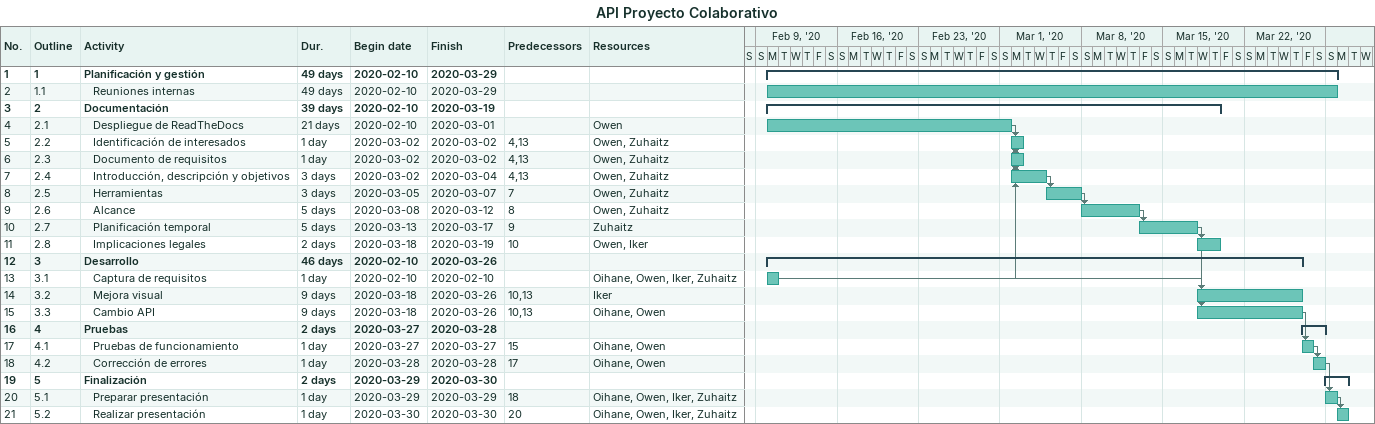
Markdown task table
API Proyecto Colaborativo

| ID | WBS | Task | Duration | Start | Finish | Predecessors | Resources |
|---|---|---|---|---|---|---|---|
| 1 | 1 | **Planificación y gestión** | 49d | 2020-02-10 | 2020-03-29 |  |  |
| 2 | 1.1 | Reuniones internas | 49d | 2020-02-10 | 2020-03-29 |  |  |
| 3 | 2 | **Documentación** | 39d | 2020-02-10 | 2020-03-19 |  |  |
| 4 | 2.1 | Despliegue de ReadTheDocs | 21d | 2020-02-10 | 2020-03-01 |  | Owen |
| 5 | 2.2 | Identificación de interesados | 1d | 2020-03-02 | 2020-03-02 | 4, 13 | Owen, Zuhaitz |
| 6 | 2.3 | Documento de requisitos | 1d | 2020-03-02 | 2020-03-02 | 4, 13 | Owen, Zuhaitz |
| 7 | 2.4 | Introducción, descripción y objetivos | 3d | 2020-03-02 | 2020-03-04 | 4, 13 | Owen, Zuhaitz |
| 8 | 2.5 | Herramientas | 3d | 2020-03-05 | 2020-03-07 | 7 | Owen, Zuhaitz |
| 9 | 2.6 | Alcance | 5d | 2020-03-08 | 2020-03-12 | 8 | Owen, Zuhaitz |
| 10 | 2.7 | Planificación temporal | 5d | 2020-03-13 | 2020-03-17 | 9 | Zuhaitz |
| 11 | 2.8 | Implicaciones legales | 2d | 2020-03-18 | 2020-03-19 | 10 | Owen, Iker |
| 12 | 3 | **Desarrollo** | 46d | 2020-02-10 | 2020-03-26 |  |  |
| 13 | 3.1 | Captura de requisitos | 1d | 2020-02-10 | 2020-02-10 |  | Oihane, Owen, Iker, Zuhaitz |
| 14 | 3.2 | Mejora visual | 9d | 2020-03-18 | 2020-03-26 | 10, 13 | Iker |
| 15 | 3.3 | Cambio API | 9d | 2020-03-18 | 2020-03-26 | 10, 13 | Oihane, Owen |
| 16 | 4 | **Pruebas** | 2d | 2020-03-27 | 2020-03-28 |  |  |
| 17 | 4.1 | Pruebas de funcionamiento | 1d | 2020-03-27 | 2020-03-27 | 15 | Oihane, Owen |
| 18 | 4.2 | Corrección de errores | 1d | 2020-03-28 | 2020-03-28 | 17 | Oihane, Owen |
| 19 | 5 | **Finalización** | 2d | 2020-03-29 | 2020-03-30 |  |  |
| 20 | 5.1 | Preparar presentación | 1d | 2020-03-29 | 2020-03-29 | 18 | Oihane, Owen, Iker, Zuhaitz |
| 21 | 5.2 | Realizar presentación | 1d | 2020-03-30 | 2020-03-30 | 20 | Oihane, Owen, Iker, Zuhaitz |
